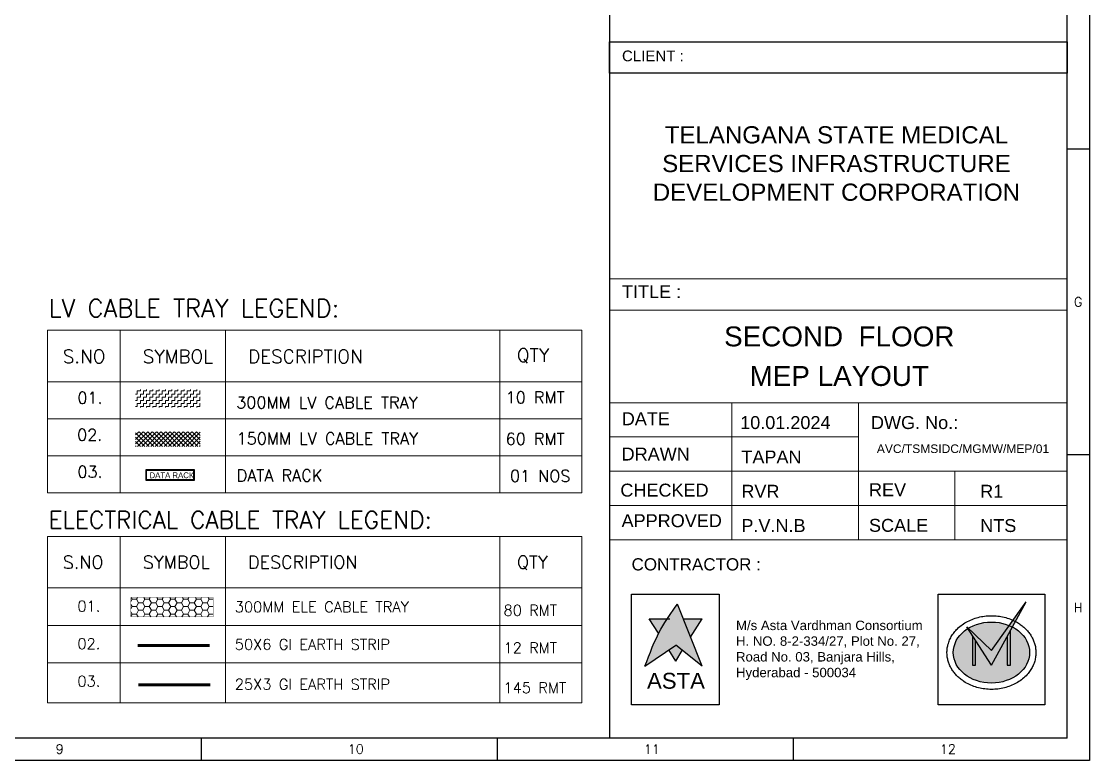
# Model space of a CAD drawing. Extents: x 2982526 to 3410143, y -1442121 to -1332990.
# Drawn here: x 3025846 to 3044472, y -1389320 to -1376430 of the extents above; entities that cross this region are included whole.
import ezdxf
from ezdxf.enums import TextEntityAlignment as Align

# ---------------------------------------------------------------- set-up
doc = ezdxf.new("R2010")
doc.units = 0
doc.header["$MEASUREMENT"] = 0
for name, pattern in [('1', [0, 0, 0]), ('CONTINOUS', [0]), ('CONTINU', [0])]:
    doc.linetypes.add(name, pattern=pattern)
doc.layers.get('0').update_dxf_attribs({"color": 6, "linetype": '1'})
for name, color, linetype in [('DATA RACK', 1, 'Continuous'), ('ELE-LIGHTING WIRRING', 7, 'Continuous'), ('LOGO', 250, '1'), ('TITLE', 7, 'Continuous')]:
    doc.layers.add(name, color=color, linetype=linetype)
for name, color, linetype, lineweight in [('ELE-CABLE TRAY', 31, 'Continuous', 0), ('ELE-GIEARTHING', 5, 'Continuous', 9), ('ELE-LEGEND', 7, 'Continuous', 9), ('LV-Cable Tray', 211, 'Continuous', 18)]:
    doc.layers.add(name, color=color, linetype=linetype, lineweight=lineweight)
doc.styles.add('ARIAL', font='arial.ttf')
doc.styles.add('ROMANS', font='romans.shx')
doc.styles.add('Tw Cen MT', font='TCM_____.TTF')

# ---------------------------------------------------------------- blocks, each defined once
blk = doc.blocks.new('A$C1BA14061')
at = {"layer": 'TITLE', "color": 7}
for p, q in [((203982, 0), (203982, -140464)), ((203982, -105348), (202692, -105348)), ((203982, -122906), (202692, -122906)), ((203982, -140464), (0, -140464))]:
    blk.add_line(p, q, dxfattribs=at)
at = {"layer": 'TITLE'}
for q in [(202692, -1290), (1204, -139174)]:
    blk.add_line((202692, -139174), q, dxfattribs=at)
at = {"layer": 'TITLE', "color": 0}
for p, q in [((152965, -140464), (152965, -139174)), ((169971, -140464), (169971, -139174)), ((186976, -140464), (186976, -139174))]:
    blk.add_line(p, q, dxfattribs=at)
at = {"layer": 'TITLE', "color": 7, "style": 'ROMANS', "width": 1}
for s, p in [('G', (203324, -114113)), ('H', (203324, -131671))]:
    blk.add_text(s, height=535, dxfattribs=at).set_placement(p, align=Align.MIDDLE)
at = {"layer": 'TITLE', "color": 0, "style": 'ROMANS', "width": 1}
for s, height, p in [('9', 535, (144825, -139799)), ('10', 534.7, (161831, -139799)), ('11', 534.7, (178836, -139799)), ('12', 534.7, (195842, -139799))]:
    blk.add_text(s, height=height, dxfattribs=at).set_placement(p, align=Align.MIDDLE)
blk = doc.blocks.new('DATA RACK')
at = {"layer": 'DATA RACK', "color": 1, "ltscale": 5}
for points in [[(0, 0), (0, -1227), (-277, -1227), (-277, 0)], [(-13, -13), (-13, -1213), (-264, -1213), (-264, -13)]]:
    blk.add_lwpolyline(points, close=True, dxfattribs=at)
at = {"layer": 'DATA RACK', "color": 1, "ltscale": 5, "insert": (-72, -89), "char_height": 148.3, "width": 1124.35, "attachment_point": 1, "rotation": 270, "style": 'Tw Cen MT'}
blk.add_mtext('DATA RACK', dxfattribs=at)
blk = doc.blocks.new('IVF-CONTRACTOR')
at = {"layer": 'LOGO', "true_color": 0xed1f24}
h = blk.add_hatch(color=240, dxfattribs=at)
h.dxf.hatch_style = 1
edge = h.paths.add_edge_path()
edge.add_line((3042760, -1387590), (3043125, -1386925))
edge.add_ellipse((3042760, -1387369), major_axis=(-665, 0), ratio=0.800236, start_angle=-123.3804, end_angle=-117.8517)
edge.add_line((3043070, -1386899), (3042760, -1387331))
edge.add_line((3042760, -1387331), (3042356, -1386946))
edge.add_ellipse((3042760, -1387369), major_axis=(-665, 0), ratio=0.800236, start_angle=-52.6357, end_angle=-51.8324)
edge.add_line((3042349, -1386951), (3042760, -1387590))
edge = h.paths.add_edge_path()
edge.add_spline(control_points=[(3043179, -1386828), (3043165, -1386821), (3043150, -1386814), (3043136, -1386807)], knot_values=[-2.156071, -2.156071, -2.156071, -2.156071, -2.090953, -2.090953, -2.090953, -2.090953], degree=3, periodic=0)
edge.add_line((3043136, -1386807), (3043070, -1386899))
edge.add_ellipse((3042760, -1387369), major_axis=(-665, 0), ratio=0.800236, start_angle=-123.3804, end_angle=-117.8517, ccw=False)
edge.add_line((3043125, -1386925), (3043179, -1386828))
edge = h.paths.add_edge_path()
edge.add_line((3043367, -1386486), (3043136, -1386807))
edge.add_spline(control_points=[(3043136, -1386807), (3043150, -1386814), (3043165, -1386821), (3043179, -1386828)], knot_values=[-2.156071, -2.156071, -2.156071, -2.156071, -2.090953, -2.090953, -2.090953, -2.090953], degree=3, periodic=0)
edge.add_line((3043179, -1386828), (3043367, -1386486))
at = {"layer": 'LOGO', "lineweight": -3, "true_color": 0x293189}
h = blk.add_hatch(color=177, dxfattribs=at)
h.dxf.hatch_style = 1
edge = h.paths.add_edge_path()
edge.add_spline(control_points=[(3037286, -1386527), (3037185, -1386667), (3036944, -1387001), (3036801, -1387388), (3036719, -1387609)], knot_values=[0, 0, 0, 0, 519.520055, 1226.818077, 1226.818077, 1226.818077, 1226.818077], degree=3, periodic=0)
edge.add_line((3036719, -1387609), (3037255, -1387240))
edge.add_line((3037255, -1387240), (3037717, -1387609))
edge.add_line((3037717, -1387609), (3037286, -1386527))
at = {"layer": 'LOGO', "lineweight": -3, "true_color": 0xc7c8ca}
h = blk.add_hatch(color=9, dxfattribs=at)
h.dxf.hatch_style = 1
edge = h.paths.add_edge_path()
edge.add_spline(control_points=[(3036953, -1387033), (3036967, -1387008), (3037022, -1386919), (3037088, -1386836), (3037139, -1386779)], knot_values=[3356.588859, 3356.588859, 3356.588859, 3356.588859, 3831.174934, 5081.098827, 5081.098827, 5081.098827, 5081.098827], degree=3, periodic=0)
edge.add_line((3037139, -1386779), (3036793, -1386779))
edge.add_line((3036793, -1386779), (3036953, -1387033))
h.paths.add_polyline_path([(3037717, -1386779), (3037386, -1386779), (3037515, -1387102)])
h.paths.add_polyline_path([(3037370, -1387332), (3037255, -1387240), (3037134, -1387323), (3037255, -1387517)])
at = {"layer": 'LOGO', "true_color": 0x139b48}
h = blk.add_hatch(color=114, dxfattribs=at)
h.dxf.hatch_style = 1
edge = h.paths.add_edge_path()
edge.add_ellipse((3042760, -1387369), major_axis=(-665, 0), ratio=0.800236, start_angle=-51.8324, end_angle=236.6196)
edge.add_line((3043125, -1386925), (3043091, -1386988))
edge.add_line((3043091, -1386988), (3043091, -1387590))
edge.add_line((3043091, -1387590), (3043036, -1387590))
edge.add_line((3043036, -1387590), (3043036, -1387088))
edge.add_line((3043036, -1387088), (3042760, -1387590))
edge.add_line((3042760, -1387590), (3042484, -1387160))
edge.add_line((3042484, -1387160), (3042484, -1387590))
edge.add_line((3042484, -1387590), (3042428, -1387590))
edge.add_line((3042428, -1387590), (3042428, -1387075))
edge.add_line((3042428, -1387075), (3042349, -1386951))
edge = h.paths.add_edge_path()
edge.add_ellipse((3042760, -1387369), major_axis=(-665, 0), ratio=0.800236, start_angle=-117.8517, end_angle=-52.6357)
edge.add_line((3042356, -1386946), (3042760, -1387331))
edge.add_line((3042760, -1387331), (3043070, -1386899))
at = {"layer": 'LOGO', "true_color": 0xed1f24}
h = blk.add_hatch(color=240, dxfattribs=at)
h.dxf.hatch_style = 1
edge = h.paths.add_edge_path()
edge.add_line((3042329, -1386921), (3042349, -1386951))
edge.add_ellipse((3042760, -1387369), major_axis=(-665, 0), ratio=0.800236, start_angle=-52.6357, end_angle=-51.8324, ccw=False)
edge.add_line((3042356, -1386946), (3042329, -1386921))
at = {"layer": 'LOGO', "true_color": 0x000000}
h = blk.add_hatch(color=18, dxfattribs=at)
h.dxf.hatch_style = 1
h.paths.add_polyline_path([(3042484, -1387160), (3042428, -1387075), (3042428, -1387590), (3042484, -1387590)])
h.paths.add_polyline_path([(3043036, -1387590), (3043091, -1387590), (3043091, -1386988), (3043036, -1387088)])
at = {"layer": 'LOGO', "color": 18, "lineweight": -3, "true_color": 0x000000}
for p, q in [((3036484, -1386350), (3038013, -1386350)), ((3036484, -1388267), (3036484, -1386350)), ((3036485, -1386350), (3038009, -1386350)), ((3036485, -1388278), (3036485, -1386350)), ((3038013, -1386350), (3038013, -1388267)), ((3041829, -1386350), (3043688, -1386350)), ((3043688, -1386350), (3043688, -1388278)), ((3038011, -1388278), (3036483, -1388278))]:
    blk.add_line(p, q, dxfattribs=at)
at = {"layer": 'LOGO', "color": 18, "true_color": 0x000000}
for p, q in [((3036485, -1386350), (3038009, -1386350)), ((3036485, -1388278), (3036485, -1386350)), ((3036485, -1388278), (3036485, -1386350)), ((3036485, -1386350), (3038009, -1386350)), ((3038013, -1386350), (3038013, -1388278)), ((3041829, -1386350), (3043688, -1386350)), ((3041829, -1388278), (3041829, -1386350)), ((3042760, -1387590), (3043367, -1386486)), ((3042760, -1387331), (3043367, -1386486)), ((3043688, -1386350), (3043688, -1388278)), ((3042760, -1387590), (3042329, -1386921)), ((3042329, -1386921), (3042760, -1387331)), ((3043091, -1387590), (3043091, -1386988)), ((3042428, -1387075), (3042428, -1387590)), ((3042484, -1387590), (3042484, -1387160)), ((3043036, -1387088), (3043036, -1387590)), ((3042428, -1387590), (3042484, -1387590)), ((3043036, -1387590), (3043091, -1387590)), ((3038009, -1388278), (3036485, -1388278)), ((3043688, -1388278), (3041829, -1388278))]:
    blk.add_line(p, q, dxfattribs=at)
at = {"layer": 'LOGO', "color": 251, "lineweight": -3, "true_color": 0x636466}
for p, q in [((3037717, -1387609), (3037286, -1386527)), ((3036793, -1386779), (3037155, -1386779)), ((3036953, -1387033), (3036793, -1386779)), ((3037386, -1386779), (3037717, -1386779)), ((3037515, -1387102), (3037717, -1386779)), ((3036719, -1387609), (3037255, -1387240)), ((3037255, -1387517), (3037134, -1387323)), ((3037717, -1387609), (3037255, -1387240)), ((3037255, -1387517), (3037370, -1387332))]:
    blk.add_line(p, q, dxfattribs=at)
at = {"layer": 'LOGO', "color": 18, "true_color": 0x000000}
blk.add_ellipse((3042760, -1387369), major_axis=(-665, 0), ratio=0.800236, start_param=-3.141592653589793, end_param=3.141592653589793, dxfattribs=at)
at = {"layer": 'LOGO', "color": 251, "lineweight": -3, "true_color": 0x636466}
blk.add_spline([(3036719, -1387609), (3036998, -1386959), (3037286, -1386527)], degree=3, dxfattribs=at)
at = {"layer": 'LOGO', "color": 18, "true_color": 0x000000}
blk.add_open_spline([(3043535, -1387369), (3043535, -1387353), (3043534, -1387336), (3043530, -1387296), (3043527, -1387272), (3043516, -1387226), (3043509, -1387202), (3043492, -1387157), (3043483, -1387135), (3043460, -1387092), (3043448, -1387071), (3043420, -1387031), (3043405, -1387011), (3043372, -1386974), (3043355, -1386956), (3043318, -1386922), (3043298, -1386906), (3043258, -1386875), (3043236, -1386861), (3043183, -1386829), (3043150, -1386812), (3043081, -1386783), (3043045, -1386771), (3042972, -1386750), (3042935, -1386742), (3042860, -1386731), (3042821, -1386728), (3042745, -1386726), (3042706, -1386727), (3042630, -1386735), (3042593, -1386741), (3042518, -1386757), (3042482, -1386768), (3042412, -1386794), (3042377, -1386809), (3042312, -1386843), (3042280, -1386862), (3042221, -1386905), (3042194, -1386928), (3042147, -1386974), (3042127, -1386996), (3042091, -1387042), (3042074, -1387067), (3042045, -1387117), (3042033, -1387143), (3042012, -1387197), (3042003, -1387225), (3041992, -1387276), (3041988, -1387299), (3041984, -1387347), (3041984, -1387371), (3041986, -1387418), (3041989, -1387442), (3041997, -1387489), (3042003, -1387512), (3042018, -1387557), (3042026, -1387580), (3042047, -1387623), (3042058, -1387645), (3042084, -1387686), (3042098, -1387706), (3042129, -1387744), (3042145, -1387762), (3042180, -1387798), (3042199, -1387814), (3042238, -1387846), (3042259, -1387861), (3042311, -1387894), (3042343, -1387912), (3042409, -1387944), (3042444, -1387957), (3042515, -1387980), (3042552, -1387989), (3042626, -1388003), (3042664, -1388007), (3042740, -1388012), (3042778, -1388012), (3042854, -1388008), (3042892, -1388003), (3042966, -1387989), (3043003, -1387980), (3043074, -1387958), (3043109, -1387944), (3043175, -1387913), (3043208, -1387895), (3043268, -1387856), (3043297, -1387834), (3043351, -1387787), (3043376, -1387761), (3043416, -1387713), (3043432, -1387690), (3043462, -1387643), (3043475, -1387619), (3043497, -1387569), (3043507, -1387543), (3043522, -1387491), (3043527, -1387464), (3043533, -1387415), (3043535, -1387392), (3043535, -1387369)], degree=3, knots=[-3.141593, -3.141593, -3.141593, -3.141593, -3.06788, -3.06788, -2.960953, -2.960953, -2.854026, -2.854026, -2.747099, -2.747099, -2.640172, -2.640172, -2.533245, -2.533245, -2.426319, -2.426319, -2.319392, -2.319392, -2.212465, -2.212465, -2.059875, -2.059875, -1.907286, -1.907286, -1.754697, -1.754697, -1.602107, -1.602107, -1.449518, -1.449518, -1.296928, -1.296928, -1.144339, -1.144339, -0.99175, -0.99175, -0.83916, -0.83916, -0.686571, -0.686571, -0.558641, -0.558641, -0.43071, -0.43071, -0.30278, -0.30278, -0.17485, -0.17485, -0.068516, -0.068516, 0.037819, 0.037819, 0.144154, 0.144154, 0.250488, 0.250488, 0.356823, 0.356823, 0.463157, 0.463157, 0.569492, 0.569492, 0.675826, 0.675826, 0.782161, 0.782161, 0.888495, 0.888495, 1.039928, 1.039928, 1.191361, 1.191361, 1.342794, 1.342794, 1.494227, 1.494227, 1.64566, 1.64566, 1.797093, 1.797093, 1.948526, 1.948526, 2.099959, 2.099959, 2.251392, 2.251392, 2.402825, 2.402825, 2.554258, 2.554258, 2.675591, 2.675591, 2.796924, 2.796924, 2.918258, 2.918258, 3.039591, 3.039591, 3.141593, 3.141593, 3.141593, 3.141593], dxfattribs=at)
at = {"layer": 'LOGO', "lineweight": -3, "attachment_point": 1, "style": 'ARIAL'}
for s, width, gutter_width, insert, char_height in [('{\\C256;CONTRACTOR :}', 3919.85, 1060, (3036485, -1385725), 212.06), ('{\\C256;M/s Asta Vardhman Consortium\\PH. NO. 8-2-334/27, Plot No. 27, Road No. 03, Banjara Hills, Hyderabad - 500034}', 3696.75, 822, (3038306, -1386813), 164.38)]:
    blk.add_mtext_dynamic_manual_height_columns(s, width=width, gutter_width=gutter_width, heights=[0], dxfattribs=dict(at, insert=insert, char_height=char_height))
at = {"layer": 'LOGO', "color": 18, "lineweight": 100, "true_color": 0x000000, "insert": (3036754, -1387723), "char_height": 276.9, "attachment_point": 1, "style": 'ARIAL'}
blk.add_mtext_dynamic_manual_height_columns('ASTA', width=997.56, gutter_width=254, heights=[0], dxfattribs=at)

msp = doc.modelspace()

# ---------------------------------------------------------------- hatches: boundary and pattern name
at = {"layer": 'ELE-CABLE TRAY', "linetype": 'ByBlock'}
h = msp.add_hatch(dxfattribs=at)
h.set_pattern_fill('HONEY', color=256, scale=597.494727)
h.set_pattern_definition([(0, (2973554.39, -1412766.095), (112.03026, 64.6807), [74.68684, -149.37368]), (120, (2973554.39, -1412766.095), (-112.03026, 64.6807), [74.68684, -149.37368]), (60, (2973554.39, -1412766.095), (5e-14, 129.3614), [-149.37368, 74.68684])])
h.paths.add_polyline_path([(3027754.5, -1386475.6), (3029189.1, -1386475.6), (3029189.1, -1386813.2), (3027754.5, -1386813.2)])
at = {"layer": 'LV-Cable Tray'}
h = msp.add_hatch(dxfattribs=at)
h.set_pattern_fill('ZIGZAG', color=4, scale=17.177807, style=0)
h.set_pattern_definition([(0, (3006923.45, -1434687.283), (54.53954, 54.53954), [54.53954, -54.53954]), (90, (3006977.99, -1434687.283), (-54.53954, 54.53954), [54.53954, -54.53954])])
h.paths.add_polyline_path([(3027838, -1382851.8), (3028965.1, -1382851.8), (3028965.1, -1383164.8), (3027838, -1383164.8)])
h = msp.add_hatch(dxfattribs=at)
h.set_pattern_fill('ANSI37', color=4, scale=17.177807, style=0)
h.set_pattern_definition([(45, (3007225.696, -1434027.15), (-38.56528, 38.56528), []), (135, (3007225.696, -1434027.15), (-38.56528, -38.56528), [])])
h.paths.add_polyline_path([(3027838, -1383586.2), (3028965.1, -1383586.2), (3028965.1, -1383841), (3027838, -1383841)])

# ---------------------------------------------------------------- linework, layer by layer
at = {"color": 18, "lineweight": 0, "ltscale": 2, "true_color": 0x000000}
for p, q in [((3036098.9, -1383081.7), (3044080, -1383081.7)), ((3036098.9, -1385469.7), (3044080, -1385469.7))]:
    msp.add_line(p, q, dxfattribs=at)
at = {"color": 18, "lineweight": 0, "true_color": 0x000000}
for p, q in [((3038231.6, -1385469.7), (3038231.6, -1383077.8)), ((3040441.8, -1383077.8), (3040441.8, -1385469.7)), ((3040441.8, -1383675.9), (3036098.9, -1383675.9)), ((3036098.9, -1384274), (3044080, -1384274)), ((3042122.8, -1385469.7), (3042122.8, -1384274)), ((3044080, -1384871.8), (3036098.9, -1384871.8))]:
    msp.add_line(p, q, dxfattribs=at)
at = {"layer": 'ELE-CABLE TRAY', "color": 0}
for p, q in [((3026304, -1381817.2, -2.5), (3035615, -1381817.2, -2.5)), ((3026304, -1384648.4, -2.5), (3026304, -1381817.2, -2.5)), ((3027567.1, -1384648.4, -2.5), (3027567.1, -1381817.2, -2.5)), ((3029403.1, -1384648.4, -2.5), (3029403.1, -1381817.2, -2.5)), ((3034188.7, -1384648.4, -2.5), (3034188.7, -1381817.2, -2.5)), ((3035615, -1381817.2, -2.5), (3035615, -1384648.4, -2.5)), ((3026304, -1382714.1, -2.5), (3035615, -1382714.1, -2.5)), ((3026304, -1383358.8, -2.5), (3035615, -1383358.8, -2.5)), ((3026304, -1384003.6, -2.5), (3035615, -1384003.6, -2.5)), ((3026304, -1384648.4, -2.5), (3035615, -1384648.4, -2.5)), ((3026304, -1385412.3, -2.5), (3035615, -1385412.3, -2.5)), ((3026304, -1388312.7, -2.5), (3026304, -1385412.3, -2.5)), ((3027567.1, -1388312.7, -2.5), (3027567.1, -1385412.3, -2.5)), ((3029403.1, -1388312.7, -2.5), (3029403.1, -1385412.3, -2.5)), ((3034188.7, -1388312.7, -2.5), (3034188.7, -1385412.3, -2.5)), ((3035615, -1385412.3, -2.5), (3035615, -1388312.7, -2.5)), ((3026304, -1386309.2, -2.5), (3035615, -1386309.2, -2.5)), ((3026304, -1386963.3, -2.5), (3035615, -1386963.3, -2.5)), ((3026304, -1387617.4, -2.5), (3035615, -1387617.4, -2.5)), ((3026304, -1388312.7, -2.5), (3035615, -1388312.7, -2.5))]:
    msp.add_line(p, q, dxfattribs=at)
at = {"layer": 'ELE-CABLE TRAY', "linetype": 'ByBlock', "const_width": 2.77, "elevation": -2.5}
msp.add_lwpolyline([(3027754.5, -1386475.6), (3029189.1, -1386475.6), (3029189.1, -1386813.2), (3027754.5, -1386813.2)], close=True, dxfattribs=at)
at = {"layer": 'ELE-GIEARTHING', "linetype": 'CONTINOUS', "lineweight": -3, "ltscale": 0.2, "const_width": 51, "elevation": -2.5}
msp.add_lwpolyline([(3027871.6, -1387310.8), (3029128.8, -1387310.8)], dxfattribs=at)
at = {"layer": 'ELE-GIEARTHING', "color": 26, "linetype": 'CONTINOUS', "lineweight": -3, "ltscale": 0.2, "const_width": 51, "elevation": -2.5}
msp.add_lwpolyline([(3027883.7, -1387997.7), (3029140.9, -1387997.7)], dxfattribs=at)
at = {"layer": 'LV-Cable Tray', "color": 4, "const_width": 2.18, "elevation": -13.1}
for points in [[(3027838, -1382851.8), (3028965.1, -1382851.8), (3028965.1, -1383164.8), (3027838, -1383164.8)], [(3027838, -1383586.2), (3028965.1, -1383586.2), (3028965.1, -1383841), (3027838, -1383841)]]:
    msp.add_lwpolyline(points, close=True, dxfattribs=at)
at = {"layer": 'TITLE', "color": 18, "true_color": 0x000000}
msp.add_line((3036098.9, -1347073.5), (3036098.9, -1388928.9), dxfattribs=at)
msp.add_lwpolyline([(3036098.9, -1376787.7), (3044077.1, -1376787.7), (3044077.1, -1377335.2), (3036098.9, -1377335.2)], close=True, dxfattribs=at)
at = {"layer": 'TITLE', "color": 18, "lineweight": 0, "true_color": 0x000000}
msp.add_lwpolyline([(3036098.9, -1380917.2), (3044077, -1380917.2), (3044077, -1381464.7), (3036098.9, -1381464.7)], close=True, dxfattribs=at)

# ---------------------------------------------------------------- block references
at = {"color": 0}
msp.add_blockref('IVF-CONTRACTOR', (0, -66.7), dxfattribs=at)
at = {"layer": 'DATA RACK', "ltscale": 2, "xscale": 0.6842670586734251, "yscale": 0.6842670586734251, "zscale": 0.6842670586734251, "rotation": 90}
msp.add_blockref('DATA RACK', (3028019.8, -1384244.8, -13.1), dxfattribs=at)
at = {"layer": 'TITLE', "xscale": 0.3035552556082519, "yscale": 0.3035553943041123, "zscale": 0.3035553665695551}
msp.add_blockref('A$C1BA14061', (2982551.7, -1346682), dxfattribs=at)

# ---------------------------------------------------------------- texts
at = {"layer": 'ELE-LEGEND', "color": 0, "insert": (3026321.5, -1381587, -2.5), "char_height": 310.367, "attachment_point": 7}
msp.add_mtext('{\\Fromans.shx|c228;LV CABLE TRAY LEGEND:\\P}', dxfattribs=at)
at = {"layer": 'ELE-LEGEND', "color": 0, "attachment_point": 7, "style": 'ROMANS'}
for s, insert, char_height in [('{\\Fromans.shx|c228;S.NO\\P}', (3026568.8, -1382389.9, -2.5), 234.387), ('{\\Fromans.shx|c228;SYMBOL\\P}', (3027962.4, -1382389.9, -2.5), 234.387), ('{\\Fromans.shx|c228;DESCRIPTION\\P}', (3029798.4, -1382389.9, -2.5), 234.387), ('{\\Fromans.shx|c228;QTY\\P}', (3034486.2, -1382389.9, -2.5), 234.387), ('{\\Fromans.shx|c228;01.\\P}', (3026822.3, -1383096.2, -2.5), 205.089), ('10 RMT', (3034288.8, -1383089.5, -2.5), 205.09), ('{\\Fromans.shx|c228;02.\\P}', (3026817.7, -1383741, -2.5), 205.089), ('60 RMT', (3034289.3, -1383813.3, -2.5), 205.09), ('{\\Fromans.shx|c228;03.\\P}', (3026822.3, -1384385.7, -2.5), 205.089), ('{\\Fromans.shx|c228;01 NOS\\P}', (3034365, -1384458, -2.5), 205.089)]:
    msp.add_mtext(s, dxfattribs=dict(at, insert=insert, char_height=char_height))
at = {"layer": 'ELE-LEGEND', "color": 0, "char_height": 205.089, "width": 3862.975, "attachment_point": 7, "style": 'ROMANS'}
for s, insert in [('\\pxt14.857143;300MM LV CABLE TRAY', (3029591.4, -1383179.6, -2.5)), ('\\pxt13;{\\Fromans.shx|c228;150MM LV CABLE TRAY\\P}', (3029599.1, -1383805.8, -2.5)), ('\\pxt13;{\\Fromans.shx|c228;DATA RACK\\P}', (3029599.1, -1384450.6, -2.5))]:
    msp.add_mtext(s, dxfattribs=dict(at, insert=insert))
at = {"layer": 'ELE-LIGHTING WIRRING', "color": 7, "linetype": 'CONTINU', "attachment_point": 1, "style": 'ROMANS'}
for s, insert, char_height in [('ELECTRICAL CABLE TRAY LEGEND:', (3026321.5, -1384972.6, -2.5), 298.162), ('S.NO', (3026568.8, -1385749.3, -2.5), 223.62), ('SYMBOL', (3027962.4, -1385749.3, -2.5), 223.62), ('DESCRIPTION', (3029798.4, -1385749.3, -2.5), 223.621), ('QTY', (3034486.2, -1385749.3, -2.5), 223.62), ('01.', (3026822.8, -1386533.9, -2.5), 186.35), ('80 RMT', (3034252.4, -1386606.4, 2.9), 186.35), ('02.', (3026822.8, -1387188, -2.5), 186.35), ('12 RMT', (3034252.4, -1387260.5, 2.9), 186.35), ('03.', (3026822.8, -1387842.1, -2.5), 186.35), ('145 RMT', (3034252.4, -1387955.8, 2.9), 186.35)]:
    msp.add_mtext(s, dxfattribs=dict(at, insert=insert, char_height=char_height))
at = {"layer": 'ELE-LIGHTING WIRRING', "color": 7, "linetype": 'CONTINU', "char_height": 186.351, "width": 3862.975, "attachment_point": 1, "style": 'ROMANS'}
for s, insert in [('\\pxt13;300MM ELE CABLE TRAY', (3029567.4, -1386546.4, 2.9)), ('50X6 GI EARTH STRIP', (3029567.4, -1387200.5, 2.9)), ('25X3 GI EARTH STRIP', (3029567.4, -1387895.8, 2.9))]:
    msp.add_mtext(s, dxfattribs=dict(at, insert=insert))
at = {"layer": 'TITLE', "color": 18, "true_color": 0x000000, "style": 'ARIAL'}
msp.add_text('CLIENT :', height=187.72, dxfattribs=at).set_placement((3036318.1, -1377126.5))
at = {"layer": 'TITLE', "color": 18, "lineweight": 0, "true_color": 0x000000, "style": 'ARIAL'}
for s, p in [('TITLE :', (3036318.1, -1381256.1)), ('10.01.2024', (3038378.5, -1383538.5)), ('DWG. No.:', (3040659.1, -1383538.5)), ('TAPAN', (3038399.4, -1384138.1)), ('RVR', (3038399.4, -1384736.2)), ('REV', (3040624.4, -1384709.9)), ('R1', (3042563.4, -1384736.2)), ('P.V.N.B', (3038399.4, -1385334.1)), ('SCALE', (3040624.4, -1385330.5)), ('NTS', (3042563.4, -1385334.1))]:
    msp.add_text(s, height=225.27, dxfattribs=at).set_placement(p)
for s, height, p in [('SECOND  FLOOR', 347.273, (3040106.3, -1382097.4, -897.6)), ('MEP LAYOUT', 347.27, (3040106.3, -1382787, -897.6)), ('AVC/TSMSIDC/MGMW/MEP/01', 150, (3042263.2, -1383957))]:
    msp.add_text(s, height=height, dxfattribs=at).set_placement(p, align=Align.CENTER)
for s, p in [('DATE', (3036734.3, -1383359.7)), ('DRAWN ', (3036949.8, -1383974.9)), ('CHECKED', (3037058.8, -1384603.7)), ('APPROVED', (3037184.8, -1385136.7))]:
    msp.add_text(s, height=225.27, dxfattribs=at).set_placement(p, align=Align.MIDDLE_CENTER)
at = {"layer": 'TITLE', "color": 18, "true_color": 0x000000, "insert": (3040056.6, -1378258.7), "char_height": 300, "width": 7552.182, "attachment_point": 2, "rotation": 0.00005, "style": 'ARIAL'}
msp.add_mtext('TELANGANA STATE MEDICAL \\PSERVICES INFRASTRUCTURE DEVELOPMENT CORPORATION', dxfattribs=at)

doc.saveas('drawing.dxf')
